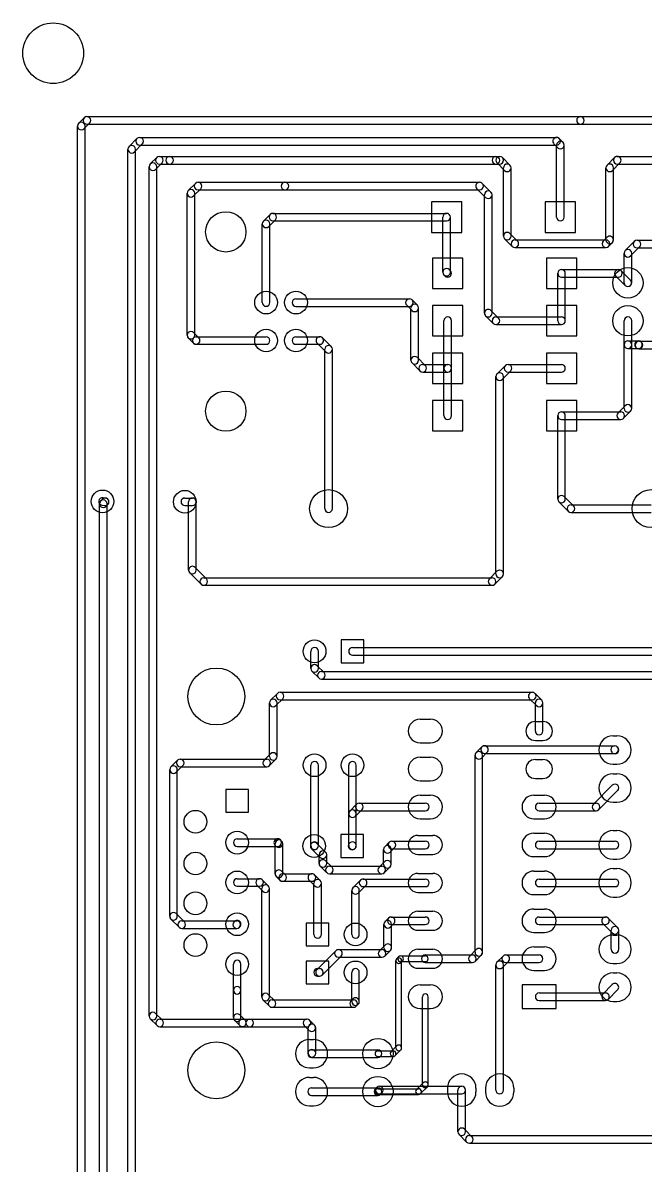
# Model space of a CAD drawing. Extents: x 6950 to 110575, y 15345 to 73470.
# Drawn here: x 6950 to 23355, y 43372 to 73470 of the extents above; entities that cross this region are included whole.
import ezdxf

# ---------------------------------------------------------------- set-up
doc = ezdxf.new("R2010")
doc.units = 0
doc.layers.add('BLACK', color=1, linetype='CONTINUOUS')

msp = doc.modelspace()

# ---------------------------------------------------------------- linework, layer by layer
at = {"layer": 'BLACK'}
for p, q in [((8390, 18480), (8390, 70750)), ((8569, 70971), (8419, 70821)), ((8711, 70829), (8561, 70679)), ((8590, 18480), (8590, 70750)), ((8640, 71000), (21650, 71000)), ((8640, 70800), (21650, 70800)), ((21650, 71000), (32190, 71000)), ((21650, 70800), (32190, 70800)), ((10030, 70450), (21020, 70450)), ((9720, 20670), (9720, 70140)), ((9959, 70420), (9750, 70211)), ((10100, 70279), (9891, 70070)), ((9920, 20670), (9920, 70140)), ((10030, 70250), (21020, 70250)), ((21049, 70180), (20950, 70279)), ((21020, 68350), (21020, 70250)), ((21190, 70321), (21091, 70420)), ((21220, 68350), (21220, 70250)), ((10479, 69921), (10309, 69751)), ((10550, 69950), (10820, 69950)), ((10820, 69950), (19420, 69950)), ((19420, 69950), (19520, 69950)), ((19591, 69920), (19790, 69721)), ((22350, 69721), (22549, 69920)), ((22620, 69950), (30890, 69950)), ((10280, 47300), (10280, 69680)), ((10621, 69779), (10451, 69609)), ((10480, 47300), (10480, 69680)), ((10550, 69750), (10820, 69750)), ((10820, 69750), (19420, 69750)), ((19420, 69750), (19520, 69750)), ((19450, 69779), (19649, 69580)), ((19620, 67850), (19620, 69650)), ((19820, 67850), (19820, 69650)), ((22320, 67750), (22320, 69650)), ((22491, 69580), (22690, 69779)), ((22520, 67750), (22520, 69650)), ((22620, 69750), (30890, 69750)), ((11499, 69240), (11310, 69051)), ((11570, 69270), (13860, 69270)), ((13860, 69270), (18990, 69270)), ((19290, 69011), (19061, 69240)), ((11280, 65240), (11280, 68980)), ((11640, 69099), (11451, 68910)), ((11480, 65240), (11480, 68980)), ((11570, 69070), (13860, 69070)), ((13860, 69070), (18990, 69070)), ((19149, 68870), (18920, 69099)), ((19120, 65820), (19120, 68940)), ((19320, 65820), (19320, 68940)), ((17720, 68750), (17720, 67950)), ((18520, 68750), (17720, 68750)), ((18520, 67950), (18520, 68750)), ((20720, 68750), (20720, 67950)), ((21520, 68750), (20720, 68750)), ((21520, 67950), (21520, 68750)), ((13469, 68421), (13292, 68244)), ((13540, 68450), (18120, 68450)), ((18020, 66900), (18020, 68350)), ((18220, 66900), (18220, 68350)), ((13263, 66101), (13263, 68173)), ((13610, 68280), (13433, 68103)), ((13463, 66101), (13463, 68173)), ((13540, 68250), (18120, 68250)), ((17720, 67950), (18520, 67950)), ((19650, 67779), (19849, 67580)), ((19791, 67920), (19990, 67721)), ((19920, 67750), (22320, 67750)), ((20720, 67950), (21520, 67950)), ((22250, 67721), (22349, 67820)), ((23140, 67740), (25140, 67740)), ((19920, 67550), (22320, 67550)), ((22391, 67580), (22490, 67679)), ((23069, 67710), (22830, 67471)), ((23210, 67569), (22971, 67330)), ((23140, 67540), (25140, 67540)), ((18550, 67270), (17750, 67270)), ((17750, 67270), (17750, 66470)), ((18550, 66470), (18550, 67270)), ((21550, 67270), (20750, 67270)), ((20750, 67270), (20750, 66470)), ((21550, 66470), (21550, 67270)), ((22800, 66620), (22800, 67400)), ((23000, 66620), (23000, 67400)), ((18049, 66829), (18079, 66799)), ((18191, 66971), (18221, 66941)), ((21050, 65620), (21050, 66870)), ((21150, 66970), (22650, 66970)), ((21250, 65620), (21250, 66870)), ((22721, 66940), (22970, 66691)), ((21150, 66770), (22650, 66770)), ((22580, 66799), (22829, 66550)), ((17750, 66470), (18550, 66470)), ((20750, 66470), (21550, 66470)), ((14150, 66200), (17140, 66200)), ((14150, 66000), (17140, 66000)), ((17070, 66029), (17209, 65890)), ((17180, 64580), (17180, 65960)), ((17211, 66170), (17350, 66031)), ((17380, 64580), (17380, 65960)), ((18550, 66020), (17750, 66020)), ((17750, 66020), (17750, 65220)), ((18550, 65220), (18550, 66020)), ((21550, 66020), (20750, 66020)), ((20750, 66020), (20750, 65220)), ((21550, 65220), (21550, 66020)), ((18050, 64370), (18050, 65620)), ((18250, 64370), (18250, 65620)), ((19349, 65550), (19150, 65749)), ((19490, 65691), (19291, 65890)), ((19420, 65720), (21150, 65720)), ((22800, 64990), (22800, 65620)), ((23000, 64990), (23000, 65620)), ((19420, 65520), (21150, 65520)), ((11310, 65169), (11449, 65030)), ((11451, 65310), (11590, 65171)), ((11520, 65200), (13362, 65200)), ((14150, 65200), (14780, 65200)), ((14939, 64800), (14710, 65029)), ((15080, 64941), (14851, 65170)), ((17750, 65220), (18550, 65220)), ((20750, 65220), (21550, 65220)), ((22900, 65090), (23180, 65090)), ((23190, 65080), (25100, 65080)), ((23261, 65051), (23251, 65061)), ((11520, 65000), (13362, 65000)), ((14150, 65000), (14780, 65000)), ((14910, 60670), (14910, 64870)), ((15110, 60670), (15110, 64870)), ((17750, 64770), (17750, 63970)), ((18550, 64770), (17750, 64770)), ((18550, 63970), (18550, 64770)), ((20750, 64770), (20750, 63970)), ((21550, 64770), (20750, 64770)), ((21550, 63970), (21550, 64770)), ((22800, 63310), (22800, 64990)), ((22900, 64890), (23180, 64890)), ((23000, 63310), (23000, 64990)), ((23119, 64909), (23109, 64919)), ((23190, 64880), (25100, 64880)), ((17210, 64509), (17419, 64300)), ((17351, 64650), (17560, 64441)), ((17490, 64470), (18150, 64470)), ((19669, 64440), (19450, 64221)), ((19740, 64470), (21150, 64470)), ((17490, 64270), (18150, 64270)), ((18050, 63120), (18050, 64370)), ((18250, 63120), (18250, 64370)), ((19420, 58950), (19420, 64150)), ((19810, 64299), (19591, 64080)), ((19620, 58950), (19620, 64150)), ((19740, 64270), (21150, 64270)), ((17750, 63970), (18550, 63970)), ((20750, 63970), (21550, 63970)), ((17750, 63520), (17750, 62720)), ((18550, 63520), (17750, 63520)), ((18550, 62720), (18550, 63520)), ((20750, 63520), (20750, 62720)), ((21550, 63520), (20750, 63520)), ((21550, 62720), (21550, 63520)), ((21150, 63220), (22710, 63220)), ((22829, 63380), (22640, 63191)), ((22970, 63239), (22781, 63050)), ((21050, 60920), (21050, 63120)), ((21150, 63020), (22710, 63020)), ((21250, 60920), (21250, 63120)), ((17750, 62720), (18550, 62720)), ((20750, 62720), (21550, 62720)), ((8970, 19510), (8970, 60800)), ((9049, 60920), (9000, 60871)), ((9064, 60959), (9134, 60949)), ((9170, 19510), (9170, 60800)), ((11220, 60950), (11420, 60950)), ((11320, 59050), (11320, 60850)), ((11520, 59050), (11520, 60850)), ((21080, 60849), (21329, 60600)), ((21221, 60990), (21470, 60741)), ((9036, 60761), (9106, 60751)), ((9190, 60779), (9141, 60730)), ((11220, 60750), (11420, 60750)), ((21400, 60770), (23510, 60770)), ((21400, 60570), (23510, 60570)), ((11791, 58821), (11491, 59121)), ((19449, 59020), (19250, 58821)), ((11649, 58679), (11349, 58979)), ((11720, 58850), (19320, 58850)), ((19590, 58879), (19391, 58680)), ((11720, 58650), (19320, 58650)), ((15940, 57210), (15340, 57210)), ((15340, 57210), (15340, 56610)), ((15940, 56610), (15940, 57210)), ((14540, 56460), (14540, 56910)), ((14740, 56460), (14740, 56910)), ((15640, 57010), (27380, 57010)), ((15340, 56610), (15940, 56610)), ((15640, 56810), (27380, 56810)), ((14569, 56389), (14749, 56209)), ((14711, 56531), (14891, 56351)), ((14820, 56380), (26860, 56380)), ((14820, 56180), (26860, 56180)), ((13659, 55801), (13479, 55621)), ((13730, 55830), (20380, 55830)), ((20631, 55621), (20451, 55801)), ((13450, 54140), (13450, 55550)), ((13801, 55659), (13621, 55479)), ((13650, 54140), (13650, 55550)), ((13730, 55630), (20380, 55630)), ((20489, 55479), (20309, 55659)), ((20460, 54810), (20460, 55550)), ((20660, 54810), (20660, 55550)), ((17420, 55120), (17700, 55120)), ((20460, 55060), (20660, 55060)), ((17420, 54500), (17700, 54500)), ((20460, 54560), (20660, 54560)), ((22510, 54685), (22610, 54685)), ((13479, 54211), (13309, 54041)), ((18899, 54241), (19049, 54391)), ((19041, 54099), (19191, 54249)), ((19120, 54420), (22550, 54420)), ((19120, 54220), (22550, 54220)), ((22479, 54249), (22489, 54239)), ((22621, 54391), (22631, 54381)), ((11029, 54040), (10852, 53863)), ((11170, 53899), (10993, 53722)), ((11100, 54070), (13380, 54070)), ((13621, 54069), (13451, 53899)), ((14540, 51790), (14540, 53910)), ((14740, 51790), (14740, 53910)), ((15540, 52630), (15540, 53910)), ((15740, 52630), (15740, 53910)), ((17420, 54120), (17700, 54120)), ((18870, 48980), (18870, 54170)), ((19070, 48980), (19070, 54170)), ((20460, 54060), (20660, 54060)), ((22510, 53935), (22610, 53935)), ((10822, 49928), (10822, 53792)), ((11022, 49928), (11022, 53792)), ((11100, 53870), (13380, 53870)), ((22510, 53685), (22610, 53685)), ((17420, 53500), (17700, 53500)), ((20460, 53560), (20660, 53560)), ((22489, 53380), (21990, 52881)), ((12900, 53270), (12300, 53270)), ((12300, 53270), (12300, 52670)), ((12900, 52670), (12900, 53270)), ((17420, 53120), (17700, 53120)), ((20420, 53120), (20700, 53120)), ((22630, 53239), (22131, 52740)), ((15749, 52881), (15569, 52701)), ((15891, 52739), (15711, 52559)), ((15820, 52910), (17560, 52910)), ((15820, 52710), (17560, 52710)), ((20560, 52910), (22060, 52910)), ((20560, 52710), (22060, 52710)), ((22510, 52935), (22610, 52935)), ((12300, 52670), (12900, 52670)), ((15540, 51790), (15540, 52630)), ((15740, 51790), (15740, 52630)), ((17420, 52500), (17700, 52500)), ((20420, 52500), (20700, 52500)), ((15930, 52080), (15330, 52080)), ((15330, 52080), (15330, 51480)), ((15930, 51480), (15930, 52080)), ((20420, 52120), (20700, 52120)), ((22510, 52185), (22610, 52185)), ((12600, 51970), (13670, 51970)), ((12600, 51770), (13670, 51770)), ((13629, 51769), (13599, 51799)), ((13600, 51050), (13600, 51840)), ((13771, 51911), (13741, 51941)), ((13800, 51050), (13800, 51840)), ((14569, 51861), (14559, 51851)), ((14930, 51621), (14701, 51850)), ((15569, 51861), (15559, 51851)), ((16609, 51880), (16490, 51761)), ((16680, 51910), (17560, 51910)), ((17360, 52060), (17760, 52060)), ((20560, 51910), (22560, 51910)), ((14789, 51480), (14560, 51709)), ((14711, 51719), (14701, 51709)), ((14760, 51320), (14760, 51550)), ((14960, 51320), (14960, 51550)), ((15330, 51480), (15930, 51480)), ((15711, 51719), (15701, 51709)), ((16460, 51300), (16460, 51690)), ((16750, 51739), (16631, 51620)), ((16660, 51300), (16660, 51690)), ((16680, 51710), (17560, 51710)), ((17360, 51560), (17760, 51560)), ((20420, 51500), (20700, 51500)), ((20560, 51710), (22560, 51710)), ((14959, 51079), (14789, 51249)), ((15101, 51221), (14931, 51391)), ((15030, 51250), (16410, 51250)), ((16489, 51371), (16339, 51221)), ((16631, 51229), (16481, 51079)), ((22510, 51435), (22610, 51435)), ((22510, 51185), (22610, 51185)), ((12600, 50920), (13190, 50920)), ((13261, 50891), (13421, 50731)), ((13729, 50880), (13630, 50979)), ((13870, 51021), (13771, 51120)), ((13800, 51050), (14570, 51050)), ((14649, 50729), (14499, 50879)), ((14791, 50871), (14641, 51021)), ((15030, 51050), (16410, 51050)), ((15650, 50681), (15849, 50880)), ((15920, 50910), (17560, 50910)), ((17360, 51060), (17760, 51060)), ((20420, 51120), (20700, 51120)), ((20560, 50910), (22560, 50910)), ((12600, 50720), (13190, 50720)), ((13119, 50749), (13279, 50589)), ((13250, 47800), (13250, 50660)), ((13450, 47800), (13450, 50660)), ((13800, 50850), (14570, 50850)), ((14620, 49450), (14620, 50800)), ((14820, 49450), (14820, 50800)), ((15620, 49450), (15620, 50610)), ((15791, 50540), (15990, 50739)), ((15820, 49450), (15820, 50610)), ((15920, 50710), (17560, 50710)), ((20560, 50710), (22560, 50710)), ((17360, 50560), (17760, 50560)), ((20420, 50500), (20700, 50500)), ((22510, 50435), (22610, 50435)), ((10993, 49999), (11211, 49781)), ((17360, 50060), (17760, 50060)), ((20420, 50120), (20700, 50120)), ((10851, 49857), (11069, 49639)), ((11140, 49810), (12590, 49810)), ((12519, 49781), (12529, 49791)), ((14420, 49750), (14420, 49150)), ((15020, 49750), (14420, 49750)), ((15020, 49150), (15020, 49750)), ((16470, 49100), (16470, 49720)), ((16500, 49791), (16589, 49880)), ((16641, 49650), (16730, 49739)), ((16660, 49910), (17560, 49910)), ((16660, 49710), (17560, 49710)), ((16670, 49100), (16670, 49720)), ((20560, 49910), (22310, 49910)), ((20560, 49710), (22310, 49710)), ((22489, 49490), (22240, 49739)), ((22630, 49631), (22381, 49880)), ((11140, 49610), (12590, 49610)), ((12661, 49639), (12671, 49649)), ((17360, 49560), (17760, 49560)), ((20420, 49500), (20700, 49500)), ((22460, 49060), (22460, 49560)), ((22510, 49435), (22610, 49435)), ((22660, 49060), (22660, 49560)), ((14420, 49150), (15020, 49150)), ((16349, 49021), (16499, 49171)), ((20420, 49120), (20700, 49120)), ((14700, 48521), (15199, 49020)), ((14841, 48380), (15340, 48879)), ((15270, 49050), (16420, 49050)), ((15270, 48850), (16420, 48850)), ((16491, 48879), (16641, 49029)), ((16785, 46460), (16785, 48760)), ((16857, 48863), (16807, 48813)), ((16910, 48885), (17560, 48885)), ((16935, 46460), (16935, 48760)), ((17360, 49060), (17760, 49060)), ((17560, 48910), (18800, 48910)), ((18729, 48881), (18899, 49051)), ((18871, 48739), (19041, 48909)), ((19449, 48721), (19609, 48881)), ((19680, 48910), (20560, 48910)), ((12500, 47980), (12500, 48670)), ((12700, 47980), (12700, 48670)), ((14420, 48750), (14420, 48150)), ((15020, 48750), (14420, 48750)), ((14720, 48550), (14770, 48550)), ((15020, 48150), (15020, 48750)), ((16910, 48735), (17560, 48735)), ((16963, 48757), (16913, 48707)), ((17360, 48560), (17760, 48560)), ((17560, 48710), (18800, 48710)), ((19420, 45350), (19420, 48650)), ((19591, 48579), (19751, 48739)), ((19620, 45350), (19620, 48650)), ((19680, 48710), (20560, 48710)), ((20420, 48500), (20700, 48500)), ((22510, 48685), (22610, 48685)), ((14720, 48350), (14770, 48350)), ((15620, 47680), (15620, 48450)), ((15820, 47680), (15820, 48450)), ((22510, 48435), (22610, 48435)), ((12500, 47260), (12500, 47980)), ((12700, 47260), (12700, 47980)), ((13421, 47871), (13591, 47701)), ((14420, 48150), (15020, 48150)), ((17420, 48120), (17700, 48120)), ((21010, 48120), (20110, 48120)), ((20110, 48120), (20110, 47500)), ((20560, 47910), (22310, 47910)), ((21010, 47500), (21010, 48120)), ((22240, 47881), (22489, 48130)), ((22381, 47740), (22630, 47989)), ((13279, 47729), (13449, 47559)), ((13520, 47730), (15670, 47730)), ((15600, 47701), (15649, 47750)), ((15741, 47560), (15790, 47609)), ((17485, 45490), (17485, 47810)), ((17635, 45490), (17635, 47810)), ((20560, 47710), (22310, 47710)), ((22510, 47685), (22610, 47685)), ((10451, 47371), (10631, 47191)), ((12671, 47330), (12810, 47191)), ((13520, 47530), (15670, 47530)), ((17420, 47500), (17700, 47500)), ((20110, 47500), (21010, 47500)), ((10309, 47229), (10489, 47049)), ((10560, 47220), (12930, 47220)), ((10560, 47020), (12930, 47020)), ((12530, 47189), (12669, 47050)), ((12740, 47220), (12930, 47220)), ((12740, 47020), (12930, 47020)), ((12930, 47220), (14440, 47220)), ((12930, 47020), (14440, 47020)), ((14370, 47049), (14499, 46920)), ((14470, 46320), (14470, 46990)), ((14511, 47190), (14640, 47061)), ((14670, 46320), (14670, 46990)), ((14510, 46685), (14610, 46685)), ((14499, 46391), (14489, 46381)), ((14560, 46410), (16310, 46410)), ((16310, 46385), (16710, 46385)), ((16807, 46513), (16657, 46363)), ((16913, 46407), (16763, 46257)), ((14560, 46210), (16310, 46210)), ((14641, 46249), (14631, 46239)), ((16310, 46235), (16710, 46235)), ((14510, 45935), (14610, 45935)), ((14510, 45685), (14610, 45685)), ((16350, 45450), (18520, 45450)), ((17327, 45363), (17507, 45543)), ((14560, 45410), (16310, 45410)), ((14560, 45210), (16310, 45210)), ((16279, 45421), (16239, 45381)), ((16310, 45385), (17380, 45385)), ((16310, 45235), (17380, 45235)), ((16350, 45250), (18520, 45250)), ((16421, 45279), (16381, 45239)), ((17433, 45257), (17613, 45437)), ((18145, 45400), (18145, 45300)), ((18420, 44250), (18420, 45350)), ((18620, 44250), (18620, 45350)), ((18895, 45400), (18895, 45300)), ((19145, 45400), (19145, 45300)), ((19895, 45400), (19895, 45300)), ((14510, 44935), (14610, 44935)), ((18591, 44320), (18790, 44121)), ((18450, 44179), (18649, 43980)), ((18720, 44150), (31920, 44150)), ((18720, 43950), (31920, 43950))]:
    msp.add_line(p, q, dxfattribs=at)
for centre, radius in [((7750, 72670), 800), ((12300, 67962), 531), ((22900, 66620), 400), ((13363, 66100), 300), ((14150, 66100), 300), ((22900, 65620), 400), ((13363, 65100), 300), ((14150, 65100), 300), ((12300, 63238), 531), ((9050, 60860), 300), ((11220, 60850), 300), ((15010, 60670), 500), ((23510, 60670), 500), ((14640, 56910), 300), ((12050, 55720), 750), ((14640, 53910), 300), ((15640, 53910), 300), ((11500, 52420), 300), ((12600, 51870), 300), ((14630, 51780), 300), ((11500, 51320), 300), ((12600, 50820), 300), ((11500, 50270), 300), ((12600, 49720), 300), ((15720, 49450), 300), ((11500, 49170), 300), ((12600, 48670), 300), ((15720, 48450), 300), ((16310, 46310), 400), ((12050, 45870), 750), ((16310, 45310), 400)]:
    msp.add_circle(centre, radius, dxfattribs=at)
for centre, radius, start, end in [((8490, 70750), 100, 360, 540), ((8490, 70750), 100, 135, 315), ((8640, 70900), 100, 90, 270), ((8640, 70900), 100, -45, 135), ((21650, 70900), 100, 0, 180), ((21650, 70900), 100, 90, 270), ((21650, 70900), 100, 180, 360), ((21650, 70900), 100, 270, 450), ((10030, 70350), 100, 90, 270), ((10030, 70350), 100, -45, 135), ((21021, 70349), 100, 405, 585), ((21020, 70350), 100, 270, 450), ((9820, 70140), 100, 360, 540), ((9820, 70140), 100, 135, 315), ((21120, 70250), 100, 360, 540), ((21119, 70251), 100, 225, 405), ((10550, 69850), 100, 90, 270), ((10550, 69850), 100, -45, 135), ((10820, 69850), 100, 90, 270), ((10820, 69850), 100, 270, 450), ((19420, 69850), 100, 90, 270), ((19520, 69850), 100, 45, 225), ((19420, 69850), 100, 270, 450), ((19520, 69850), 100, 270, 450), ((22620, 69850), 100, 90, 270), ((22620, 69850), 100, 315, 495), ((10380, 69680), 100, 360, 540), ((10380, 69680), 100, 135, 315), ((19720, 69650), 100, 360, 540), ((19720, 69650), 100, 225, 405), ((22420, 69650), 100, 360, 540), ((22420, 69650), 100, 135, 315), ((11570, 69170), 100, 90, 270), ((11570, 69170), 100, -45, 135), ((13860, 69170), 100, 90, 270), ((13860, 69170), 100, 270, 450), ((18990, 69170), 100, 405, 585), ((18990, 69170), 100, 270, 450), ((11380, 68980), 100, 360, 540), ((11380, 68980), 100, 135, 315), ((19220, 68940), 100, 360, 540), ((19220, 68940), 100, 225, 405), ((13540, 68350), 100, 90, 270), ((13539, 68350), 100, -45, 135), ((18120, 68350), 100, 360, 540), ((18120, 68350), 100, 270, 450), ((21120, 68350), 100, 180, 360), ((13363, 68173), 100, 360, 540), ((13363, 68174), 100, 135, 315), ((19720, 67850), 100, 45, 225), ((19720, 67850), 100, 180, 360), ((19920, 67650), 100, 90, 270), ((22321, 67651), 100, 135, 315), ((22420, 67750), 100, 180, 360), ((22320, 67650), 100, 270, 450), ((22419, 67749), 100, 315, 495), ((23140, 67640), 100, 90, 270), ((23140, 67640), 100, -45, 135), ((19920, 67650), 100, 225, 405), ((22900, 67400), 100, 360, 540), ((22900, 67400), 100, 135, 315), ((18120, 66900), 100, 45, 225), ((18120, 66900), 100, 180, 360), ((18150, 66870), 100, 225, 405), ((21150, 66870), 100, 90, 270), ((21150, 66870), 100, 360, 540), ((22651, 66869), 100, 45, 225), ((22650, 66870), 100, 270, 450), ((22900, 66620), 100, 180, 360), ((22899, 66621), 100, 225, 405), ((13363, 66101), 100, 180, 360), ((14150, 66100), 100, 90, 270), ((17141, 66099), 100, 45, 225), ((17140, 66100), 100, 270, 450), ((17280, 65960), 100, 360, 540), ((17279, 65961), 100, 225, 405), ((19220, 65820), 100, 405, 585), ((18150, 65620), 100, 360, 540), ((19220, 65820), 100, 180, 360), ((19420, 65620), 100, 90, 270), ((19420, 65620), 100, 225, 405), ((21150, 65620), 100, 180, 360), ((21150, 65620), 100, 270, 450), ((22900, 65620), 100, 360, 540), ((11381, 65239), 100, 45, 225), ((11380, 65240), 100, 180, 360), ((11520, 65100), 100, 90, 270), ((11519, 65101), 100, 225, 405), ((13362, 65100), 100, 270, 450), ((14150, 65100), 100, 90, 270), ((14780, 65100), 100, 405, 585), ((14780, 65100), 100, 270, 450), ((22900, 64990), 100, 90, 270), ((22900, 64990), 100, 360, 540), ((23180, 64990), 100, 405, 585), ((23190, 64980), 100, 90, 270), ((23190, 64980), 100, 225, 405), ((23180, 64990), 100, 270, 450), ((15010, 64870), 100, 360, 540), ((15010, 64870), 100, 225, 405), ((22900, 64990), 100, 180, 360), ((17280, 64580), 100, 45, 225), ((17280, 64580), 100, 180, 360), ((17490, 64370), 100, 90, 270), ((17490, 64370), 100, 225, 405), ((18150, 64370), 100, 360, 540), ((18150, 64370), 100, 270, 450), ((19740, 64370), 100, 90, 270), ((19740, 64370), 100, -45, 135), ((21150, 64370), 100, 270, 450), ((18150, 64370), 100, 180, 360), ((19520, 64150), 100, 360, 540), ((19520, 64150), 100, 135, 315), ((21150, 63120), 100, 360, 540), ((21150, 63120), 100, 90, 270), ((22710, 63120), 100, 270, 450), ((22900, 63310), 100, 180, 360), ((22900, 63310), 100, -45, 135), ((18150, 63120), 100, 180, 360), ((22710, 63120), 100, 135, 315), ((9050, 60860), 100, 81, 261), ((9070, 60800), 100, 360, 540), ((9070, 60800), 100, 135, 315), ((9120, 60850), 100, -45, 135), ((9120, 60850), 100, 261, 441), ((11220, 60850), 100, 90, 270), ((11420, 60850), 100, 360, 540), ((11420, 60850), 100, 270, 450), ((21150, 60920), 100, 180, 360), ((21151, 60919), 100, 45, 225), ((15010, 60670), 100, 180, 360), ((21400, 60670), 100, 90, 270), ((21399, 60671), 100, 225, 405), ((11420, 59050), 100, 405, 585), ((11420, 59050), 100, 180, 360), ((19520, 58950), 100, -45, 135), ((11720, 58750), 100, 90, 270), ((11720, 58750), 100, 225, 405), ((19320, 58750), 100, 135, 315), ((19320, 58750), 100, 270, 450), ((19520, 58950), 100, 180, 360), ((14640, 56910), 100, 360, 540), ((15640, 56910), 100, 90, 270), ((14640, 56460), 100, 45, 225), ((14640, 56460), 100, 180, 360), ((14820, 56280), 100, 90, 270), ((14820, 56280), 100, 225, 405), ((13730, 55730), 100, 90, 270), ((13730, 55730), 100, -45, 135), ((20380, 55730), 100, 405, 585), ((20380, 55730), 100, 270, 450), ((13550, 55550), 100, 360, 540), ((13550, 55550), 100, 135, 315), ((20560, 55550), 100, 360, 540), ((20560, 55550), 100, 225, 405), ((17420, 54810), 310, 90, 270), ((17700, 54810), 310, 270, 450), ((20460, 54810), 250, 90, 270), ((20560, 54810), 100, 180, 360), ((20660, 54810), 250, 270, 450), ((22510, 54310), 375, 90, 270), ((22610, 54310), 375, 270, 450), ((13550, 54140), 100, -45, 135), ((18970, 54170), 100, 360, 540), ((18970, 54170), 100, 135, 315), ((19120, 54320), 100, 90, 270), ((19120, 54320), 100, 315, 495), ((22550, 54320), 100, 45, 225), ((22560, 54310), 100, 225, 405), ((22550, 54320), 100, 270, 450), ((10922, 53792), 100, 360, 540), ((11100, 53970), 100, 90, 270), ((11099, 53969), 100, -45, 135), ((13380, 53970), 100, 135, 315), ((13380, 53970), 100, 270, 450), ((13550, 54140), 100, 180, 360), ((14640, 53910), 100, 360, 540), ((15640, 53910), 100, 360, 540), ((17420, 53810), 310, 90, 270), ((17700, 53810), 310, 270, 450), ((20460, 53810), 250, 90, 270), ((20660, 53810), 250, 270, 450), ((10923, 53793), 100, 135, 315), ((22510, 53310), 375, 90, 270), ((22610, 53310), 375, 270, 450), ((22560, 53310), 100, -45, 135), ((17420, 52810), 310, 90, 270), ((17700, 52810), 310, 270, 450), ((20420, 52810), 310, 90, 270), ((20700, 52810), 310, 270, 450), ((15640, 52630), 100, 360, 540), ((15640, 52630), 100, 135, 315), ((15820, 52810), 100, 90, 270), ((15820, 52810), 100, -45, 135), ((17560, 52810), 100, 270, 450), ((20560, 52810), 100, 90, 270), ((22060, 52810), 100, 135, 315), ((22060, 52810), 100, 270, 450), ((15640, 52630), 100, 180, 360), ((20420, 51810), 310, 90, 270), ((20700, 51810), 310, 270, 450), ((22510, 51810), 375, 90, 270), ((22610, 51810), 375, 270, 450), ((12600, 51870), 100, 90, 270), ((13670, 51870), 100, 405, 585), ((13700, 51840), 100, 360, 540), ((13700, 51840), 100, 225, 405), ((13670, 51870), 100, 270, 450), ((14630, 51780), 100, 405, 585), ((14630, 51780), 100, 135, 315), ((14640, 51790), 100, 180, 360), ((14640, 51790), 100, -45, 135), ((15630, 51780), 100, 135, 315), ((15640, 51790), 100, 180, 360), ((15640, 51790), 100, -45, 135), ((16560, 51690), 100, 360, 540), ((16680, 51810), 100, 90, 270), ((16679, 51809), 100, -45, 135), ((17360, 51810), 250, 90, 270), ((17560, 51810), 100, 270, 450), ((17760, 51810), 250, 270, 450), ((20560, 51810), 100, 90, 270), ((22560, 51810), 100, 270, 450), ((14860, 51550), 100, 360, 540), ((14860, 51550), 100, 225, 405), ((16561, 51691), 100, 135, 315), ((14860, 51320), 100, 405, 585), ((14860, 51320), 100, 180, 360), ((15030, 51150), 100, 90, 270), ((15030, 51150), 100, 225, 405), ((16410, 51150), 100, 135, 315), ((16410, 51150), 100, 270, 450), ((16560, 51300), 100, 180, 360), ((16560, 51300), 100, -45, 135), ((22510, 50810), 375, 90, 270), ((22610, 50810), 375, 270, 450), ((12600, 50820), 100, 90, 270), ((13190, 50820), 100, 45, 225), ((13190, 50820), 100, 270, 450), ((13700, 51050), 100, 180, 360), ((13701, 51049), 100, 405, 585), ((13800, 50950), 100, 90, 270), ((13799, 50951), 100, 225, 405), ((14570, 50950), 100, 405, 585), ((14570, 50950), 100, 270, 450), ((14720, 50800), 100, 360, 540), ((14720, 50800), 100, 225, 405), ((15920, 50810), 100, 90, 270), ((15920, 50810), 100, 315, 495), ((17360, 50810), 250, 90, 270), ((17560, 50810), 100, 270, 450), ((17760, 50810), 250, 270, 450), ((20420, 50810), 310, 90, 270), ((20560, 50810), 100, 90, 270), ((20700, 50810), 310, 270, 450), ((22560, 50810), 100, 270, 450), ((13350, 50660), 100, 360, 540), ((13350, 50660), 100, 225, 405), ((15720, 50610), 100, 360, 540), ((15720, 50610), 100, 135, 315), ((10922, 49928), 100, 45, 225), ((17360, 49810), 250, 90, 270), ((17760, 49810), 250, 270, 450), ((20420, 49810), 310, 90, 270), ((20700, 49810), 310, 270, 450), ((10922, 49928), 100, 180, 360), ((11140, 49710), 100, 90, 270), ((11140, 49710), 100, 225, 405), ((12590, 49710), 100, 135, 315), ((12600, 49720), 100, 315, 495), ((12590, 49710), 100, 270, 450), ((16570, 49720), 100, 360, 540), ((16570, 49720), 100, 135, 315), ((16660, 49810), 100, 90, 270), ((16660, 49810), 100, 315, 495), ((17560, 49810), 100, 270, 450), ((20560, 49810), 100, 90, 270), ((22311, 49809), 100, 405, 585), ((22310, 49810), 100, 270, 450), ((14720, 49450), 100, 180, 360), ((15720, 49450), 100, 180, 360), ((22510, 49060), 375, 90, 270), ((22560, 49560), 100, 360, 540), ((22559, 49561), 100, 225, 405), ((22610, 49060), 375, 270, 450), ((16570, 49100), 100, 180, 360), ((16570, 49100), 100, 315, 495), ((18970, 48980), 100, 315, 495), ((20420, 48810), 310, 90, 270), ((20700, 48810), 310, 270, 450), ((12600, 48670), 100, 360, 540), ((15270, 48950), 100, 90, 270), ((15270, 48950), 100, 315, 495), ((16420, 48950), 100, 135, 315), ((16420, 48950), 100, 270, 450), ((16860, 48760), 75, 360, 540), ((16860, 48760), 75, 135, 315), ((16910, 48810), 75, 90, 270), ((16910, 48810), 75, -45, 135), ((17360, 48810), 250, 90, 270), ((17560, 48810), 100, 90, 270), ((17560, 48810), 75, 270, 450), ((17760, 48810), 250, 270, 450), ((18800, 48810), 100, 135, 315), ((18800, 48810), 100, 270, 450), ((18970, 48980), 100, 180, 360), ((19680, 48810), 100, 90, 270), ((19680, 48810), 100, 315, 495), ((20560, 48810), 100, 270, 450), ((22560, 49060), 100, 180, 360), ((14720, 48450), 100, 90, 270), ((14770, 48450), 100, 135, 315), ((14770, 48450), 100, 270, 450), ((15720, 48450), 100, 360, 540), ((19520, 48650), 100, 360, 540), ((19520, 48650), 100, 135, 315), ((22510, 48060), 375, 90, 270), ((22559, 48059), 100, 315, 495), ((22610, 48060), 375, 270, 450), ((12600, 47980), 100, 360, 540), ((12600, 47980), 100, 180, 360), ((13350, 47800), 100, 45, 225), ((17420, 47810), 310, 90, 270), ((17560, 47810), 75, 360, 540), ((17700, 47810), 310, 270, 450), ((20560, 47810), 100, 90, 270), ((22311, 47811), 100, 135, 315), ((22310, 47810), 100, 270, 450), ((13350, 47800), 100, 180, 360), ((13520, 47630), 100, 90, 270), ((13520, 47630), 100, 225, 405), ((15670, 47630), 100, 135, 315), ((15720, 47680), 100, 180, 360), ((15720, 47680), 100, 315, 495), ((15670, 47630), 100, 270, 450), ((10380, 47300), 100, 45, 225), ((10380, 47300), 100, 180, 360), ((12600, 47260), 100, 180, 360), ((12601, 47259), 100, 45, 225), ((10560, 47120), 100, 90, 270), ((10560, 47120), 100, 225, 405), ((12740, 47120), 100, 90, 270), ((12739, 47121), 100, 225, 405), ((12930, 47120), 100, 90, 270), ((12930, 47120), 100, 270, 450), ((12930, 47120), 100, 270, 450), ((14441, 47119), 100, 45, 225), ((14440, 47120), 100, 270, 450), ((14570, 46990), 100, 360, 540), ((14569, 46991), 100, 225, 405), ((14510, 46310), 375, 90, 270), ((14610, 46310), 375, 270, 450), ((14560, 46310), 100, 90, 270), ((14560, 46310), 100, 135, 315), ((14570, 46320), 100, -45, 135), ((16310, 46310), 75, 90, 270), ((16310, 46310), 100, 270, 450), ((16710, 46310), 75, 135, 315), ((16710, 46310), 75, 270, 450), ((16860, 46460), 75, 180, 360), ((16860, 46460), 75, -45, 135), ((14570, 46320), 100, 180, 360), ((18520, 45400), 375, 0, 180), ((19520, 45400), 375, 0, 180), ((14510, 45310), 375, 90, 270), ((14610, 45310), 375, 270, 450), ((16350, 45350), 100, 90, 270), ((16350, 45350), 100, -45, 135), ((17560, 45490), 75, 180, 360), ((17560, 45490), 75, 315, 495), ((18520, 45350), 100, 360, 540), ((18520, 45350), 100, 270, 450), ((14560, 45310), 100, 90, 270), ((16310, 45310), 100, 135, 315), ((16310, 45310), 75, 90, 270), ((16310, 45310), 100, 270, 450), ((17380, 45310), 75, 135, 315), ((17380, 45310), 75, 270, 450), ((18520, 45300), 375, 180, 360), ((19520, 45300), 375, 180, 360), ((19520, 45350), 100, 180, 360), ((18520, 44250), 100, 45, 225), ((18520, 44250), 100, 180, 360), ((18720, 44050), 100, 90, 270), ((18720, 44050), 100, 225, 405)]:
    msp.add_arc(centre, radius, start, end, dxfattribs=at)

doc.saveas('drawing.dxf')
